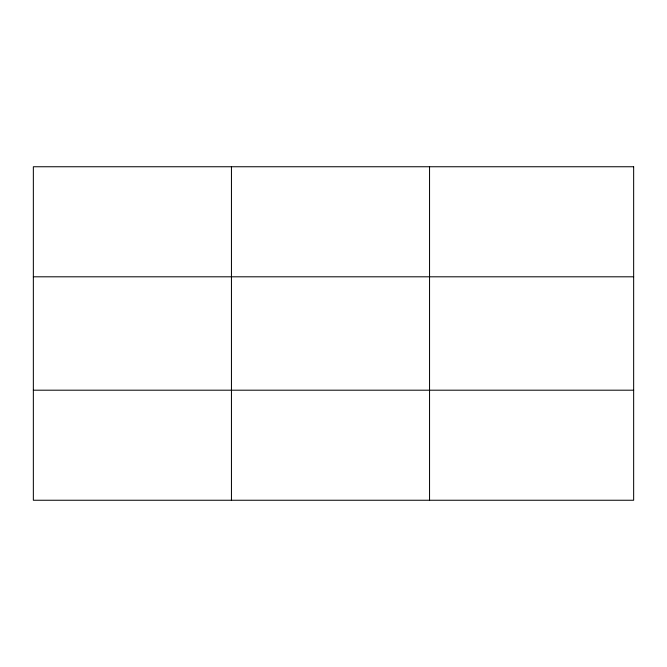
<?xml version="1.0" encoding="UTF-8"?>
<svg xmlns="http://www.w3.org/2000/svg" width="667" height="667" viewBox="0 0 667 667"><rect width="100%" height="100%" fill="white"/><g stroke="black" fill="none" stroke-linecap="round" stroke-linejoin="round"><path stroke-width="1" d="M231.449 500.25L231.449 166.75M429.548 500.25L429.548 166.75M33.35 276.805L633.65 276.805M33.35 390.195L633.65 390.195M633.65 166.75L33.35 166.75L33.35 500.25L633.65 500.25L633.65 166.75"/></g></svg>
